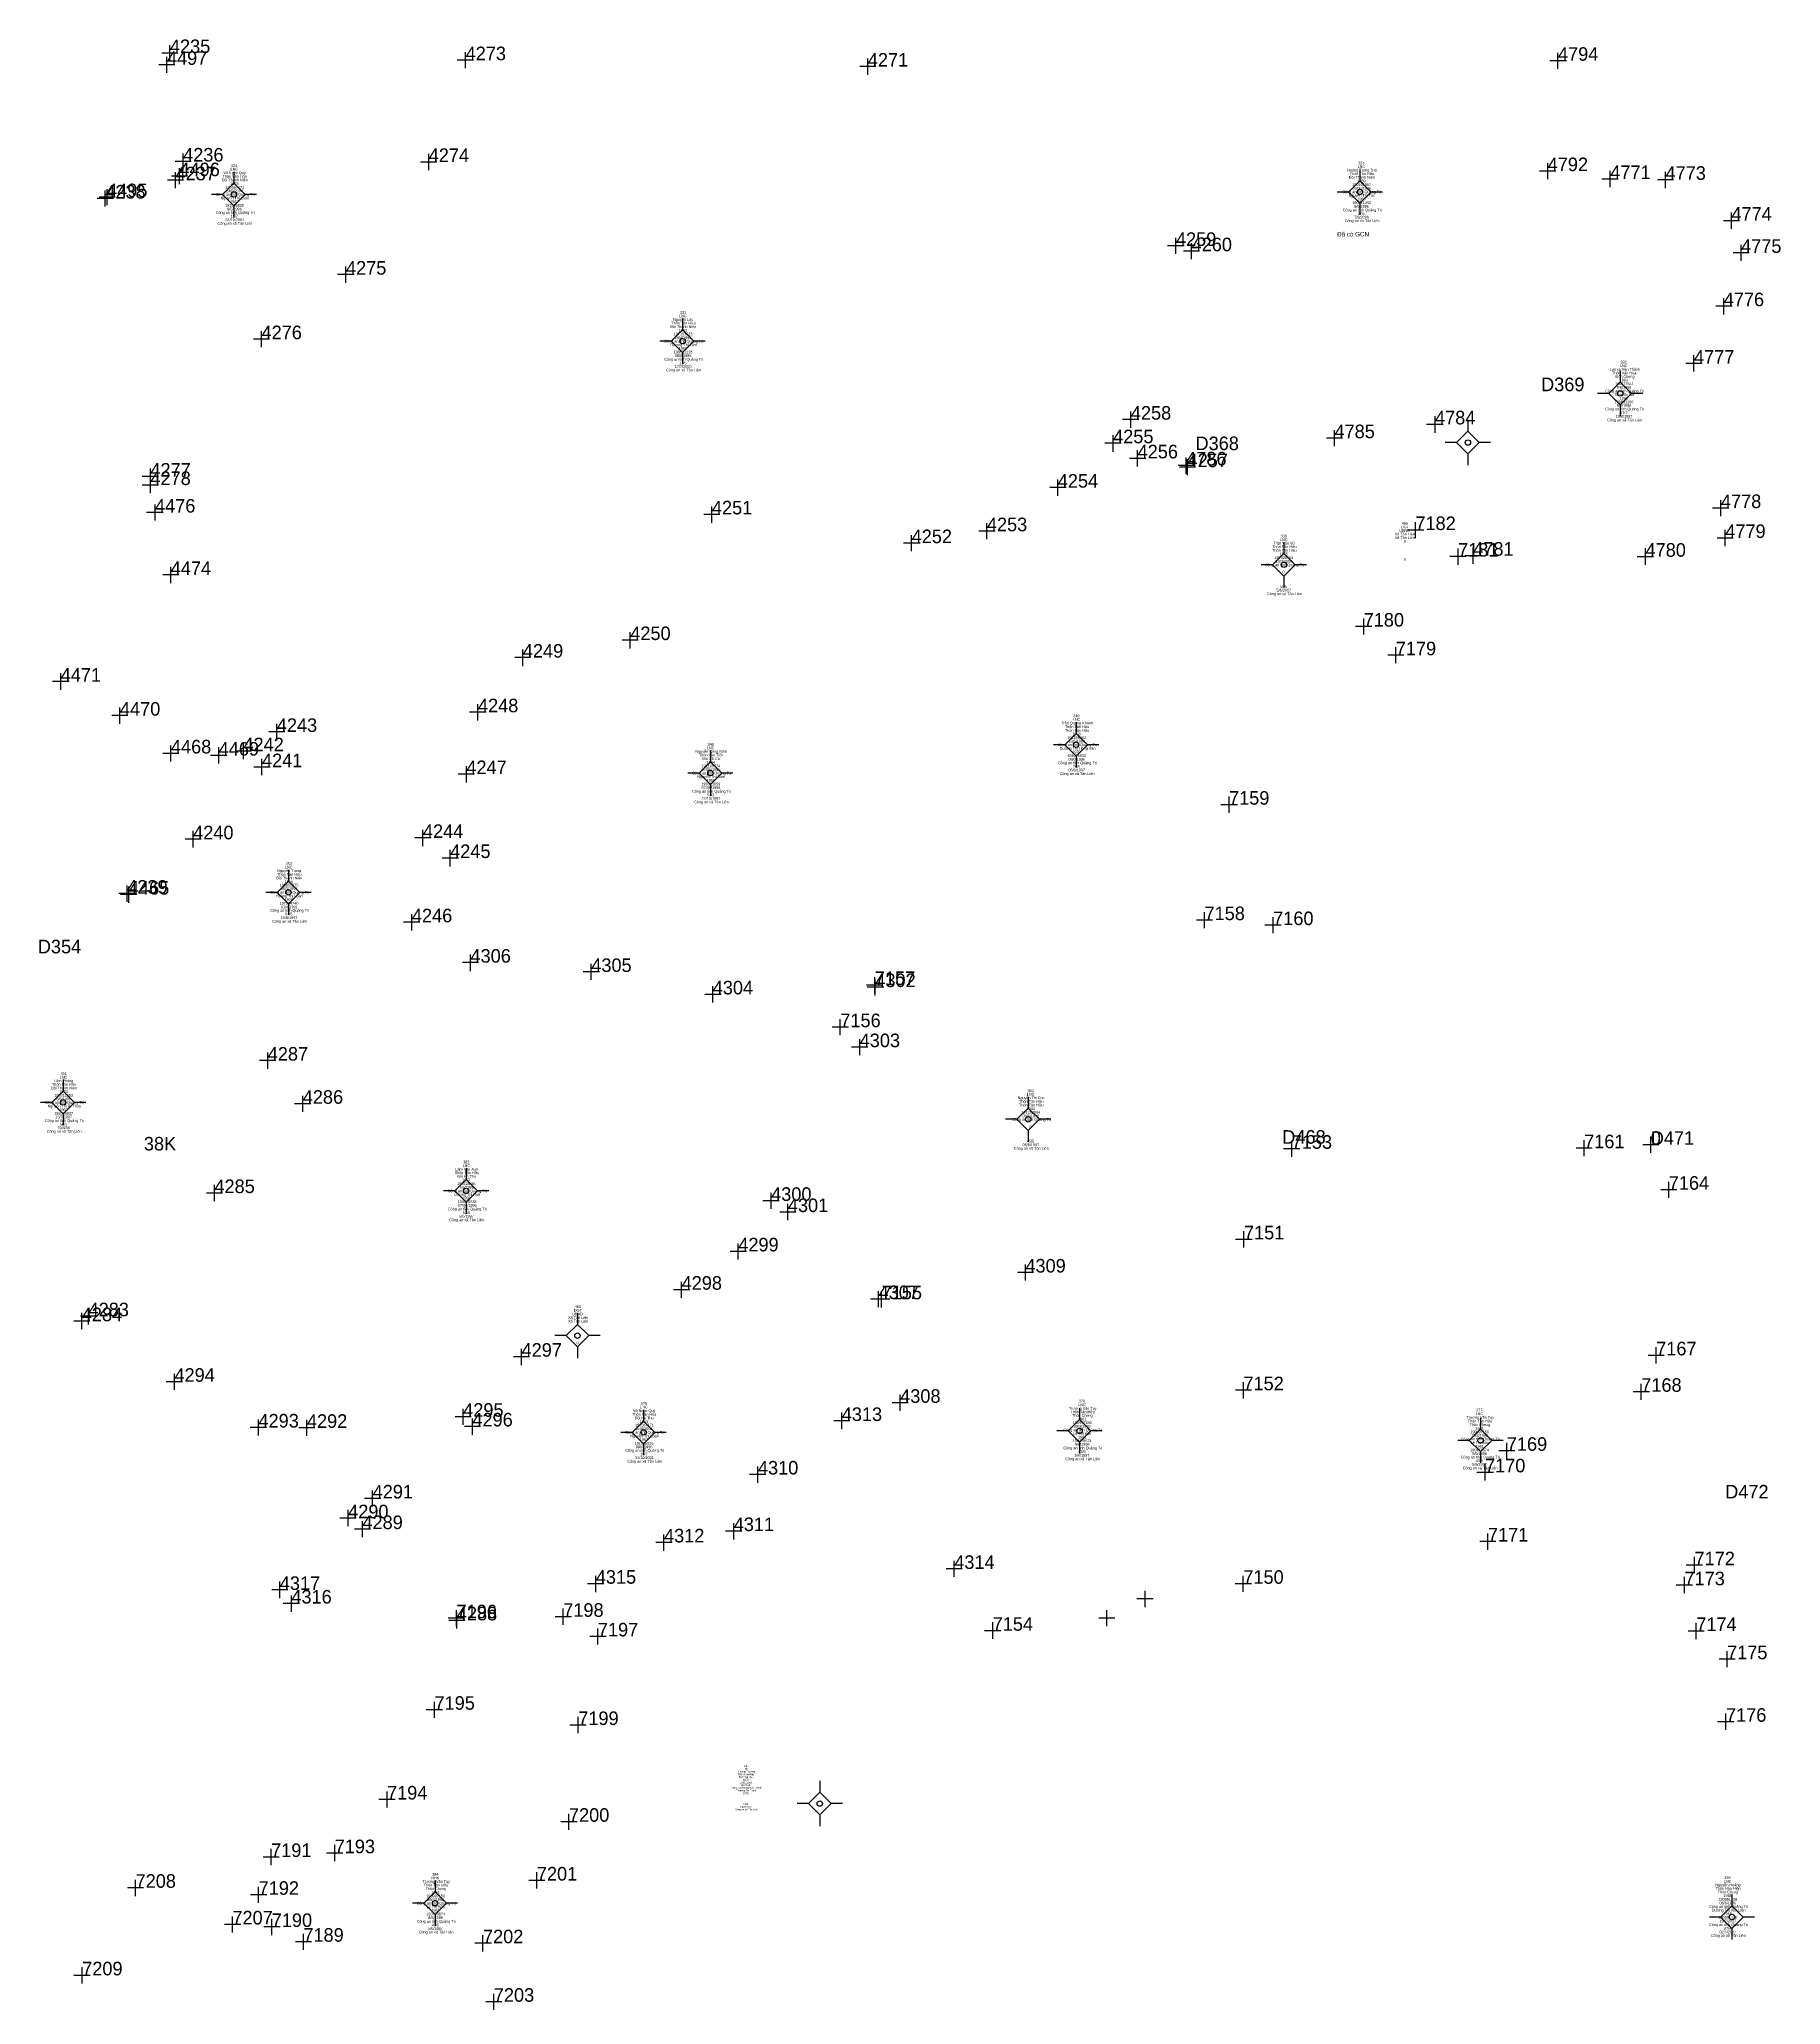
# Model space of a CAD drawing. Extents: x 548949 to 550223, y 1836732 to 1838051.
# Drawn here: x 549411.7 to 549604.3, y 1837176.1 to 1837393.5 of the extents above; entities that cross this region are included whole.
import ezdxf

# ---------------------------------------------------------------- set-up
doc = ezdxf.new("R2010")
doc.units = 0
for name, color, linetype in [('Level 11', 7, 'Continuous'), ('Level 15', 7, 'Continuous'), ('Level 16', 7, 'Continuous'), ('Level 4', 7, 'Continuous'), ('Level 5', 7, 'Continuous')]:
    doc.layers.add(name, color=color, linetype=linetype)

msp = doc.modelspace()

# ---------------------------------------------------------------- linework, layer by layer
at = {"layer": 'Level 11'}
for p, q in [((549433.22, 1837377.61), (549431.97, 1837376.36)), ((549433.22, 1837378.86), (549433.22, 1837377.61)), ((549434.47, 1837376.36), (549433.22, 1837377.61)), ((549557.74, 1837377.88), (549556.49, 1837376.63)), ((549557.74, 1837379.13), (549557.74, 1837377.88)), ((549558.99, 1837376.63), (549557.74, 1837377.88)), ((549431.97, 1837376.36), (549430.72, 1837376.36)), ((549431.97, 1837376.36), (549433.22, 1837375.11)), ((549433.22, 1837375.11), (549434.47, 1837376.36)), ((549433.22, 1837375.11), (549433.22, 1837373.86)), ((549435.72, 1837376.36), (549434.47, 1837376.36)), ((549556.49, 1837376.63), (549555.24, 1837376.63)), ((549556.49, 1837376.63), (549557.74, 1837375.38)), ((549557.74, 1837375.38), (549558.99, 1837376.63)), ((549557.74, 1837375.38), (549557.74, 1837374.13)), ((549560.24, 1837376.63), (549558.99, 1837376.63)), ((549482.83, 1837362.63), (549482.83, 1837361.38)), ((549481.58, 1837360.13), (549480.33, 1837360.13)), ((549482.83, 1837361.38), (549481.58, 1837360.13)), ((549481.58, 1837360.13), (549482.83, 1837358.88)), ((549484.08, 1837360.13), (549482.83, 1837361.38)), ((549482.83, 1837358.88), (549484.08, 1837360.13)), ((549485.33, 1837360.13), (549484.08, 1837360.13)), ((549482.83, 1837358.88), (549482.83, 1837357.63)), ((549586.53, 1837355.6), (549585.28, 1837354.35)), ((549586.53, 1837356.85), (549586.53, 1837355.6)), ((549587.78, 1837354.35), (549586.53, 1837355.6)), ((549585.28, 1837354.35), (549584.03, 1837354.35)), ((549585.28, 1837354.35), (549586.53, 1837353.1)), ((549586.53, 1837353.1), (549587.78, 1837354.35)), ((549589.03, 1837354.35), (549587.78, 1837354.35)), ((549569.69, 1837351.42), (549569.69, 1837350.17)), ((549586.53, 1837353.1), (549586.53, 1837351.85)), ((549569.69, 1837350.17), (549568.44, 1837348.92)), ((549570.94, 1837348.92), (549569.69, 1837350.17)), ((549568.44, 1837348.92), (549567.19, 1837348.92)), ((549568.44, 1837348.92), (549569.69, 1837347.67)), ((549569.69, 1837347.67), (549570.94, 1837348.92)), ((549569.69, 1837347.67), (549569.69, 1837346.42)), ((549572.19, 1837348.92), (549570.94, 1837348.92)), ((549549.33, 1837336.65), (549548.08, 1837335.4)), ((549549.33, 1837337.9), (549549.33, 1837336.65)), ((549550.58, 1837335.4), (549549.33, 1837336.65)), ((549548.08, 1837335.4), (549546.83, 1837335.4)), ((549548.08, 1837335.4), (549549.33, 1837334.15)), ((549549.33, 1837334.15), (549550.58, 1837335.4)), ((549549.33, 1837334.15), (549549.33, 1837332.9)), ((549551.83, 1837335.4), (549550.58, 1837335.4)), ((549526.36, 1837316.74), (549525.11, 1837315.49)), ((549526.36, 1837317.99), (549526.36, 1837316.74)), ((549527.61, 1837315.49), (549526.36, 1837316.74)), ((549485.91, 1837314.85), (549485.91, 1837313.6)), ((549525.11, 1837315.49), (549523.86, 1837315.49)), ((549525.11, 1837315.49), (549526.36, 1837314.24)), ((549526.36, 1837314.24), (549527.61, 1837315.49)), ((549526.36, 1837314.24), (549526.36, 1837312.99)), ((549528.86, 1837315.49), (549527.61, 1837315.49)), ((549484.66, 1837312.35), (549483.41, 1837312.35)), ((549485.91, 1837313.6), (549484.66, 1837312.35)), ((549484.66, 1837312.35), (549485.91, 1837311.1)), ((549487.16, 1837312.35), (549485.91, 1837313.6)), ((549485.91, 1837311.1), (549487.16, 1837312.35)), ((549488.41, 1837312.35), (549487.16, 1837312.35)), ((549485.91, 1837311.1), (549485.91, 1837309.85)), ((549439.25, 1837301.66), (549439.25, 1837300.41)), ((549438, 1837299.16), (549436.75, 1837299.16)), ((549439.25, 1837300.41), (549438, 1837299.16)), ((549438, 1837299.16), (549439.25, 1837297.91)), ((549440.5, 1837299.16), (549439.25, 1837300.41)), ((549439.25, 1837297.91), (549440.5, 1837299.16)), ((549441.75, 1837299.16), (549440.5, 1837299.16)), ((549439.25, 1837297.91), (549439.25, 1837296.66)), ((549414.33, 1837278.42), (549414.33, 1837277.17)), ((549413.08, 1837275.92), (549411.83, 1837275.92)), ((549414.33, 1837277.17), (549413.08, 1837275.92)), ((549413.08, 1837275.92), (549414.33, 1837274.67)), ((549415.58, 1837275.92), (549414.33, 1837277.17)), ((549414.33, 1837274.67), (549415.58, 1837275.92)), ((549416.83, 1837275.92), (549415.58, 1837275.92)), ((549521.06, 1837275.31), (549519.81, 1837274.06)), ((549521.06, 1837276.56), (549521.06, 1837275.31)), ((549522.31, 1837274.06), (549521.06, 1837275.31)), ((549414.33, 1837274.67), (549414.33, 1837273.42)), ((549519.81, 1837274.06), (549518.56, 1837274.06)), ((549519.81, 1837274.06), (549521.06, 1837272.81)), ((549521.06, 1837272.81), (549522.31, 1837274.06)), ((549523.56, 1837274.06), (549522.31, 1837274.06)), ((549521.06, 1837272.81), (549521.06, 1837271.56)), ((549458.89, 1837268.64), (549458.89, 1837267.39)), ((549458.89, 1837267.39), (549457.64, 1837266.14)), ((549460.14, 1837266.14), (549458.89, 1837267.39)), ((549457.64, 1837266.14), (549456.39, 1837266.14)), ((549457.64, 1837266.14), (549458.89, 1837264.89)), ((549458.89, 1837264.89), (549460.14, 1837266.14)), ((549458.89, 1837264.89), (549458.89, 1837263.64)), ((549461.39, 1837266.14), (549460.14, 1837266.14)), ((549471.21, 1837251.38), (549469.96, 1837250.13)), ((549471.21, 1837252.63), (549471.21, 1837251.38)), ((549472.46, 1837250.13), (549471.21, 1837251.38)), ((549469.96, 1837250.13), (549468.71, 1837250.13)), ((549469.96, 1837250.13), (549471.21, 1837248.88)), ((549471.21, 1837248.88), (549472.46, 1837250.13)), ((549473.71, 1837250.13), (549472.46, 1837250.13)), ((549471.21, 1837248.88), (549471.21, 1837247.63)), ((549478.52, 1837240.68), (549477.27, 1837239.43)), ((549478.52, 1837241.93), (549478.52, 1837240.68)), ((549479.77, 1837239.43), (549478.52, 1837240.68)), ((549526.74, 1837240.85), (549525.49, 1837239.6)), ((549526.74, 1837242.1), (549526.74, 1837240.85)), ((549527.99, 1837239.6), (549526.74, 1837240.85)), ((549571.08, 1837241.05), (549571.08, 1837239.8)), ((549477.27, 1837239.43), (549476.02, 1837239.43)), ((549477.27, 1837239.43), (549478.52, 1837238.18)), ((549478.52, 1837238.18), (549479.77, 1837239.43)), ((549478.52, 1837238.18), (549478.52, 1837236.93)), ((549481.02, 1837239.43), (549479.77, 1837239.43)), ((549525.49, 1837239.6), (549524.24, 1837239.6)), ((549525.49, 1837239.6), (549526.74, 1837238.35)), ((549526.74, 1837238.35), (549527.99, 1837239.6)), ((549526.74, 1837238.35), (549526.74, 1837237.1)), ((549529.24, 1837239.6), (549527.99, 1837239.6)), ((549569.83, 1837238.55), (549568.58, 1837238.55)), ((549571.08, 1837239.8), (549569.83, 1837238.55)), ((549569.83, 1837238.55), (549571.08, 1837237.3)), ((549572.33, 1837238.55), (549571.08, 1837239.8)), ((549571.08, 1837237.3), (549572.33, 1837238.55)), ((549573.58, 1837238.55), (549572.33, 1837238.55)), ((549571.08, 1837237.3), (549571.08, 1837236.05)), ((549498.01, 1837199.62), (549496.76, 1837198.37)), ((549498.01, 1837200.87), (549498.01, 1837199.62)), ((549499.26, 1837198.37), (549498.01, 1837199.62)), ((549496.76, 1837198.37), (549495.51, 1837198.37)), ((549496.76, 1837198.37), (549498.01, 1837197.12)), ((549498.01, 1837197.12), (549499.26, 1837198.37)), ((549498.01, 1837197.12), (549498.01, 1837195.87)), ((549500.51, 1837198.37), (549499.26, 1837198.37)), ((549455.46, 1837188.6), (549454.21, 1837187.35)), ((549455.46, 1837189.85), (549455.46, 1837188.6)), ((549456.71, 1837187.35), (549455.46, 1837188.6)), ((549598.89, 1837188.32), (549598.89, 1837187.07)), ((549454.21, 1837187.35), (549452.96, 1837187.35)), ((549454.21, 1837187.35), (549455.46, 1837186.1)), ((549455.46, 1837186.1), (549456.71, 1837187.35)), ((549455.46, 1837186.1), (549455.46, 1837184.85)), ((549457.96, 1837187.35), (549456.71, 1837187.35)), ((549598.89, 1837187.07), (549597.64, 1837185.82)), ((549600.14, 1837185.82), (549598.89, 1837187.07)), ((549597.64, 1837185.82), (549596.39, 1837185.82)), ((549597.64, 1837185.82), (549598.89, 1837184.57)), ((549598.89, 1837184.57), (549600.14, 1837185.82)), ((549598.89, 1837184.57), (549598.89, 1837183.32)), ((549601.39, 1837185.82), (549600.14, 1837185.82))]:
    msp.add_line(p, q, dxfattribs=at)
for centre in [(549433.22, 1837376.36), (549557.74, 1837376.63), (549482.83, 1837360.13), (549586.53, 1837354.35), (549569.69, 1837348.92), (549549.33, 1837335.4), (549526.36, 1837315.49), (549485.91, 1837312.35), (549439.25, 1837299.16), (549414.33, 1837275.92), (549521.06, 1837274.06), (549458.89, 1837266.14), (549471.21, 1837250.13), (549478.52, 1837239.43), (549526.74, 1837239.6), (549571.08, 1837238.55), (549498.01, 1837198.37), (549455.46, 1837187.35), (549598.89, 1837185.82)]:
    msp.add_circle(centre, 0.3, dxfattribs=at)
at = {"layer": 'Level 4'}
for p, q in [((549426.14, 1837391.08), (549426.14, 1837392.89)), ((549426.7, 1837390.7), (549424.92, 1837390.7)), ((549427.03, 1837392), (549425.25, 1837392)), ((549425.81, 1837389.81), (549425.81, 1837391.59)), ((549459.73, 1837391.21), (549457.92, 1837391.21)), ((549458.84, 1837390.32), (549458.84, 1837392.1)), ((549504.21, 1837390.5), (549502.43, 1837390.5)), ((549503.32, 1837389.61), (549503.32, 1837391.39)), ((549580.58, 1837391.15), (549578.76, 1837391.15)), ((549579.65, 1837390.26), (549579.65, 1837392.04)), ((549428.49, 1837380), (549426.71, 1837380)), ((549427.6, 1837379.08), (549427.6, 1837380.89)), ((549455.65, 1837379.95), (549453.86, 1837379.95)), ((549454.76, 1837379.06), (549454.76, 1837380.84)), ((549578.51, 1837378.05), (549578.51, 1837379.83)), ((549427.65, 1837377.93), (549425.87, 1837377.93)), ((549428.08, 1837378.38), (549426.3, 1837378.38)), ((549426.76, 1837377.04), (549426.76, 1837378.82)), ((549427.19, 1837377.49), (549427.19, 1837379.27)), ((549579.4, 1837378.94), (549577.61, 1837378.94)), ((549586.32, 1837378.07), (549584.5, 1837378.07)), ((549585.43, 1837377.18), (549585.43, 1837378.96)), ((549592.43, 1837377.98), (549590.65, 1837377.98)), ((549591.54, 1837377.06), (549591.54, 1837378.87)), ((549419.89, 1837375.91), (549418.1, 1837375.91)), ((549420.08, 1837376.06), (549418.3, 1837376.06)), ((549418.99, 1837375.02), (549418.99, 1837376.8)), ((549419.19, 1837375.17), (549419.19, 1837376.95)), ((549599.72, 1837373.46), (549597.94, 1837373.46)), ((549598.83, 1837372.57), (549598.83, 1837374.36)), ((549537.4, 1837369.78), (549537.4, 1837371.56)), ((549539.13, 1837369.19), (549539.13, 1837370.97)), ((549599.9, 1837369.01), (549599.9, 1837370.79)), ((549538.29, 1837370.67), (549536.48, 1837370.67)), ((549540.02, 1837370.08), (549538.24, 1837370.08)), ((549600.79, 1837369.9), (549599.01, 1837369.9)), ((549446.5, 1837367.49), (549444.68, 1837367.49)), ((549445.61, 1837366.6), (549445.61, 1837368.38)), ((549597.98, 1837363.08), (549597.98, 1837364.89)), ((549598.9, 1837364), (549597.09, 1837364)), ((549437.16, 1837360.35), (549435.38, 1837360.35)), ((549436.27, 1837359.46), (549436.27, 1837361.24)), ((549594.69, 1837356.76), (549594.69, 1837358.58)), ((549595.58, 1837357.65), (549593.8, 1837357.65)), ((549533.3, 1837351.45), (549531.48, 1837351.45)), ((549532.41, 1837350.56), (549532.41, 1837352.34)), ((549566.05, 1837350), (549566.05, 1837351.82)), ((549530.45, 1837347.91), (549530.45, 1837349.73)), ((549555.82, 1837349.4), (549554.04, 1837349.4)), ((549554.93, 1837348.51), (549554.93, 1837350.29)), ((549566.94, 1837350.93), (549565.12, 1837350.93)), ((549531.34, 1837348.84), (549529.52, 1837348.84)), ((549534.05, 1837347.17), (549532.27, 1837347.17)), ((549533.16, 1837346.28), (549533.16, 1837348.06)), ((549538.53, 1837345.46), (549538.53, 1837347.28)), ((549538.68, 1837345.31), (549538.68, 1837347.09)), ((549424.87, 1837345.15), (549423.06, 1837345.15)), ((549423.98, 1837344.22), (549423.98, 1837346.04)), ((549423.98, 1837343.33), (549423.98, 1837345.14)), ((549524.33, 1837343.04), (549524.33, 1837344.82)), ((549539.42, 1837346.39), (549537.64, 1837346.39)), ((549539.57, 1837346.2), (549537.79, 1837346.2)), ((549424.87, 1837344.22), (549423.06, 1837344.22)), ((549525.26, 1837343.93), (549523.44, 1837343.93)), ((549597.67, 1837340.78), (549597.67, 1837342.56)), ((549425.38, 1837341.17), (549423.56, 1837341.17)), ((549424.49, 1837340.28), (549424.49, 1837342.06)), ((549486.97, 1837340.97), (549485.19, 1837340.97)), ((549486.08, 1837340.04), (549486.08, 1837341.86)), ((549598.56, 1837341.67), (549596.74, 1837341.67)), ((549508.17, 1837336.9), (549508.17, 1837338.68)), ((549517.39, 1837339.11), (549515.6, 1837339.11)), ((549516.49, 1837338.22), (549516.49, 1837340)), ((549564.8, 1837339.24), (549562.99, 1837339.24)), ((549563.88, 1837338.35), (549563.88, 1837340.13)), ((549599.04, 1837338.36), (549597.26, 1837338.36)), ((549598.15, 1837337.47), (549598.15, 1837339.25)), ((549509.1, 1837337.79), (549507.28, 1837337.79)), ((549569.49, 1837336.3), (549567.68, 1837336.3)), ((549568.6, 1837335.41), (549568.6, 1837337.19)), ((549571.16, 1837336.4), (549569.38, 1837336.4)), ((549570.27, 1837335.51), (549570.27, 1837337.29)), ((549590.22, 1837336.29), (549588.4, 1837336.29)), ((549589.33, 1837335.4), (549589.33, 1837337.22)), ((549427.12, 1837334.27), (549425.34, 1837334.27)), ((549426.23, 1837333.38), (549426.23, 1837335.16)), ((549558.16, 1837327.67), (549558.16, 1837329.45)), ((549477.05, 1837326.14), (549477.05, 1837327.96)), ((549559.05, 1837328.56), (549557.27, 1837328.56)), ((549466.06, 1837325.13), (549464.28, 1837325.13)), ((549465.17, 1837324.2), (549465.17, 1837326.02)), ((549477.94, 1837327.07), (549476.16, 1837327.07)), ((549562.6, 1837325.39), (549560.82, 1837325.39)), ((549561.71, 1837324.5), (549561.71, 1837326.28)), ((549414.06, 1837321.58), (549414.06, 1837323.4)), ((549414.98, 1837322.47), (549413.17, 1837322.47)), ((549421.5, 1837318.71), (549419.72, 1837318.71)), ((549420.61, 1837317.82), (549420.61, 1837319.61)), ((549461.1, 1837319.08), (549459.28, 1837319.08)), ((549460.21, 1837318.19), (549460.21, 1837319.97)), ((549438.85, 1837316.91), (549437.07, 1837316.91)), ((549437.96, 1837315.98), (549437.96, 1837317.8)), ((549427.14, 1837314.53), (549425.36, 1837314.53)), ((549426.25, 1837313.64), (549426.25, 1837315.42)), ((549432.43, 1837314.29), (549430.64, 1837314.29)), ((549431.53, 1837313.4), (549431.53, 1837315.22)), ((549435.16, 1837314.77), (549433.38, 1837314.77)), ((549434.27, 1837313.88), (549434.27, 1837315.66)), ((549437.21, 1837313.01), (549435.43, 1837313.01)), ((549436.32, 1837312.12), (549436.32, 1837313.94)), ((549459.81, 1837312.24), (549458.03, 1837312.24)), ((549458.92, 1837311.32), (549458.92, 1837313.13)), ((549544.2, 1837308.86), (549542.38, 1837308.86)), ((549543.27, 1837307.97), (549543.27, 1837309.75)), ((549428.71, 1837304.14), (549428.71, 1837305.96)), ((549454.12, 1837304.29), (549454.12, 1837306.07)), ((549429.6, 1837305.03), (549427.82, 1837305.03)), ((549455.04, 1837305.18), (549453.23, 1837305.18)), ((549457.13, 1837302.03), (549457.13, 1837303.85)), ((549458.06, 1837302.96), (549456.24, 1837302.96)), ((549422.31, 1837299.02), (549420.5, 1837299.02)), ((549421.42, 1837298.13), (549421.42, 1837299.91)), ((549421.6, 1837298.02), (549421.6, 1837299.8)), ((549422.49, 1837298.91), (549420.68, 1837298.91)), ((549540.56, 1837295.2), (549540.56, 1837296.98)), ((549453.79, 1837295.85), (549451.98, 1837295.85)), ((549452.9, 1837294.96), (549452.9, 1837296.74)), ((549541.45, 1837296.09), (549539.67, 1837296.09)), ((549549.04, 1837295.54), (549547.22, 1837295.54)), ((549548.15, 1837294.65), (549548.15, 1837296.43)), ((549460.27, 1837291.39), (549458.49, 1837291.39)), ((549459.38, 1837290.46), (549459.38, 1837292.28)), ((549473.63, 1837290.36), (549471.85, 1837290.36)), ((549472.74, 1837289.47), (549472.74, 1837291.25)), ((549486.17, 1837286.99), (549486.17, 1837288.77)), ((549504.98, 1837288.91), (549503.16, 1837288.91)), ((549505.08, 1837288.69), (549503.26, 1837288.69)), ((549504.09, 1837288.02), (549504.09, 1837289.8)), ((549504.15, 1837287.76), (549504.15, 1837289.58)), ((549487.1, 1837287.88), (549485.28, 1837287.88)), ((549501.17, 1837284.25), (549499.39, 1837284.25)), ((549500.28, 1837283.36), (549500.28, 1837285.14)), ((549503.34, 1837282.04), (549501.53, 1837282.04)), ((549502.42, 1837281.15), (549502.42, 1837282.93)), ((549437.85, 1837280.55), (549436.04, 1837280.55)), ((549436.96, 1837279.66), (549436.96, 1837281.44)), ((549441.72, 1837275.78), (549439.9, 1837275.78)), ((549440.83, 1837274.89), (549440.83, 1837276.67)), ((549551.09, 1837270.8), (549549.31, 1837270.8)), ((549550.2, 1837269.91), (549550.2, 1837271.69)), ((549583.43, 1837270.86), (549581.65, 1837270.86)), ((549582.54, 1837269.97), (549582.54, 1837271.75)), ((549590.8, 1837271.24), (549589.02, 1837271.24)), ((549589.91, 1837270.35), (549589.91, 1837272.16)), ((549431.06, 1837265.01), (549431.06, 1837266.82)), ((549591.9, 1837265.38), (549591.9, 1837267.16)), ((549431.95, 1837265.9), (549430.17, 1837265.9)), ((549493.52, 1837265.04), (549491.7, 1837265.04)), ((549492.63, 1837264.15), (549492.63, 1837265.93)), ((549494.48, 1837262.91), (549494.48, 1837264.72)), ((549592.79, 1837266.27), (549591.01, 1837266.27)), ((549495.37, 1837263.8), (549493.59, 1837263.8)), ((549489, 1837258.56), (549489, 1837260.34)), ((549545.81, 1837260.78), (549544, 1837260.78)), ((549544.92, 1837259.89), (549544.92, 1837261.67)), ((549489.89, 1837259.45), (549488.11, 1837259.45)), ((549520.75, 1837256.22), (549520.75, 1837258)), ((549482.73, 1837254.32), (549482.73, 1837256.1)), ((549521.64, 1837257.11), (549519.86, 1837257.11)), ((549483.62, 1837255.21), (549481.84, 1837255.21)), ((549505.4, 1837254.17), (549503.62, 1837254.17)), ((549505.74, 1837254.15), (549503.96, 1837254.15)), ((549504.51, 1837253.28), (549504.51, 1837255.06)), ((549504.85, 1837253.26), (549504.85, 1837255.04)), ((549417.28, 1837251.73), (549415.5, 1837251.73)), ((549418.03, 1837252.27), (549416.25, 1837252.27)), ((549416.39, 1837250.84), (549416.39, 1837252.66)), ((549417.14, 1837251.38), (549417.14, 1837253.16)), ((549465.92, 1837247.8), (549464.14, 1837247.8)), ((549465.03, 1837246.88), (549465.03, 1837248.69)), ((549591.4, 1837247.95), (549589.62, 1837247.95)), ((549590.51, 1837247.06), (549590.51, 1837248.84)), ((549427.53, 1837245.03), (549425.72, 1837245.03)), ((549426.64, 1837244.14), (549426.64, 1837245.92)), ((549544.86, 1837243.16), (549544.86, 1837244.98)), ((549588.86, 1837243.03), (549588.86, 1837244.81)), ((549507.79, 1837242.7), (549506.01, 1837242.7)), ((549506.9, 1837241.81), (549506.9, 1837243.59)), ((549545.75, 1837244.09), (549543.97, 1837244.09)), ((549589.78, 1837243.92), (549587.97, 1837243.92)), ((549435.93, 1837239.08), (549435.93, 1837240.86)), ((549441.29, 1837239.04), (549441.29, 1837240.82)), ((549459.46, 1837241.16), (549457.68, 1837241.16)), ((549458.57, 1837240.27), (549458.57, 1837242.05)), ((549459.59, 1837239.16), (549459.59, 1837240.98)), ((549501.33, 1837240.69), (549499.55, 1837240.69)), ((549500.44, 1837239.8), (549500.44, 1837241.62)), ((549436.82, 1837239.97), (549435, 1837239.97)), ((549442.18, 1837239.93), (549440.4, 1837239.93)), ((549460.48, 1837240.09), (549458.7, 1837240.09)), ((549573.99, 1837236.5), (549573.99, 1837238.28)), ((549571.58, 1837234.12), (549571.58, 1837235.94)), ((549574.88, 1837237.39), (549573.1, 1837237.39)), ((549492.06, 1837234.77), (549490.24, 1837234.77)), ((549491.17, 1837233.84), (549491.17, 1837235.66)), ((549572.5, 1837235.01), (549570.69, 1837235.01)), ((549449.45, 1837232.12), (549447.67, 1837232.12)), ((549448.56, 1837231.23), (549448.56, 1837233.01)), ((549446.74, 1837229.93), (549444.92, 1837229.93)), ((549445.85, 1837229.04), (549445.85, 1837230.86)), ((549447.43, 1837227.84), (549447.43, 1837229.62)), ((549448.32, 1837228.73), (549446.54, 1837228.73)), ((549481.68, 1837227.26), (549479.89, 1837227.26)), ((549480.78, 1837226.34), (549480.78, 1837228.15)), ((549489.39, 1837228.51), (549487.6, 1837228.51)), ((549488.49, 1837227.58), (549488.49, 1837229.4)), ((549572.79, 1837227.36), (549571.01, 1837227.36)), ((549571.9, 1837226.44), (549571.9, 1837228.25)), ((549512.88, 1837223.44), (549512.88, 1837225.22)), ((549594.75, 1837223.84), (549594.75, 1837225.66)), ((549438.29, 1837221.11), (549438.29, 1837222.92)), ((549473.24, 1837221.76), (549473.24, 1837223.58)), ((549513.77, 1837224.33), (549511.99, 1837224.33)), ((549544.85, 1837221.79), (549544.85, 1837223.57)), ((549593.64, 1837221.63), (549593.64, 1837223.44)), ((549595.64, 1837224.73), (549593.82, 1837224.73)), ((549439.18, 1837222), (549437.4, 1837222)), ((549439.57, 1837219.58), (549439.57, 1837221.39)), ((549474.13, 1837222.69), (549472.31, 1837222.69)), ((549534.87, 1837221), (549533.09, 1837221)), ((549533.98, 1837220.11), (549533.98, 1837221.89)), ((549545.74, 1837222.68), (549543.96, 1837222.68)), ((549594.53, 1837222.52), (549592.72, 1837222.52)), ((549440.46, 1837220.5), (549438.68, 1837220.5)), ((549458.73, 1837218.87), (549456.92, 1837218.87)), ((549458.76, 1837218.64), (549456.98, 1837218.64)), ((549457.84, 1837217.98), (549457.84, 1837219.77)), ((549457.87, 1837217.75), (549457.87, 1837219.53)), ((549470.56, 1837219.03), (549468.75, 1837219.03)), ((549469.64, 1837218.14), (549469.64, 1837219.96)), ((549530.64, 1837218.89), (549528.86, 1837218.89)), ((549529.75, 1837218), (549529.75, 1837219.78)), ((549474.4, 1837216.86), (549472.58, 1837216.86)), ((549473.47, 1837215.97), (549473.47, 1837217.75)), ((549518.02, 1837217.49), (549516.24, 1837217.49)), ((549517.13, 1837216.6), (549517.13, 1837218.42)), ((549595.83, 1837217.46), (549594.05, 1837217.46)), ((549594.94, 1837216.57), (549594.94, 1837218.35)), ((549599.24, 1837214.34), (549597.46, 1837214.34)), ((549598.35, 1837213.45), (549598.35, 1837215.23)), ((549456.29, 1837208.75), (549454.48, 1837208.75)), ((549455.4, 1837207.86), (549455.4, 1837209.64)), ((549471.3, 1837206.17), (549471.3, 1837207.95)), ((549598.23, 1837206.53), (549598.23, 1837208.34)), ((549472.19, 1837207.06), (549470.38, 1837207.06)), ((549599.12, 1837207.42), (549597.3, 1837207.42)), ((549450.15, 1837197.93), (549450.15, 1837199.71)), ((549451.04, 1837198.82), (549449.26, 1837198.82)), ((549470.27, 1837195.47), (549470.27, 1837197.25)), ((549471.16, 1837196.36), (549469.38, 1837196.36)), ((549438.22, 1837192.46), (549436.44, 1837192.46)), ((549437.33, 1837191.57), (549437.33, 1837193.36)), ((549445.25, 1837192.88), (549443.47, 1837192.88)), ((549444.36, 1837191.99), (549444.36, 1837193.8)), ((549466.72, 1837188.97), (549466.72, 1837190.78)), ((549423.23, 1837189.06), (549421.45, 1837189.06)), ((549422.34, 1837188.14), (549422.34, 1837189.95)), ((549436.84, 1837188.28), (549435.06, 1837188.28)), ((549435.95, 1837187.39), (549435.95, 1837189.17)), ((549467.61, 1837189.86), (549465.82, 1837189.86)), ((549433.98, 1837185), (549432.16, 1837185)), ((549433.05, 1837184.11), (549433.05, 1837185.89)), ((549438.32, 1837184.72), (549436.51, 1837184.72)), ((549437.4, 1837183.8), (549437.4, 1837185.61)), ((549440.9, 1837182.2), (549440.9, 1837183.98)), ((549460.76, 1837182), (549460.76, 1837183.81)), ((549441.79, 1837183.09), (549440.01, 1837183.09)), ((549461.69, 1837182.92), (549459.87, 1837182.92)), ((549416.44, 1837178.48), (549416.44, 1837180.26)), ((549417.33, 1837179.37), (549415.52, 1837179.37)), ((549461.96, 1837175.56), (549461.96, 1837177.34)), ((549462.85, 1837176.45), (549461.07, 1837176.45))]:
    msp.add_line(p, q, dxfattribs=at)

# ---------------------------------------------------------------- texts
at = {"layer": 'Level 15'}
for s, height, p in [('324', 0.3, (549432.9, 1837379.41)), ('LNC', 0.3, (549557.49, 1837379.3)), ('323', 0.3, (549557.55, 1837379.7)), ('Đồi Thanh Niên', 0.3, (549431.87, 1837377.81)), ('Thôn Vân Hòa', 0.3, (549431.96, 1837378.21)), ('Võ Ngọc Quý', 0.3, (549432.06, 1837378.61)), ('190567171', 0.3, (549432.28, 1837377.01)), ('1963', 0.3, (549432.8, 1837377.41)), ('LNC', 0.3, (549432.84, 1837379.01)), ('Hoàng Trọng Trai', 0.3, (549556.35, 1837378.9)), ('Đồi Thanh Niên', 0.3, (549556.52, 1837378.1)), ('Thôn Tân Hữu', 0.3, (549556.63, 1837378.5)), ('190161867', 0.3, (549556.89, 1837377.3)), ('1959', 0.3, (549557.45, 1837377.7)), ('Công an tỉnh Quảng Trị', 0.3, (549431.2, 1837376.21)), ('Nguyễn Thị Loan', 0.3, (549431.74, 1837375.81)), ('191016835', 0.3, (549432.24, 1837375.01)), ('24/6/2004', 0.3, (549432.36, 1837376.61)), ('1967', 0.3, (549432.8, 1837375.41)), ('Công an tỉnh Quảng Trị ', 0.3, (549555.79, 1837376.5)), ('Nguyễn Thị Túc', 0.3, (549556.49, 1837376.1)), ('02/06/1996', 0.3, (549556.9, 1837376.9)), ('190311492', 0.3, (549556.9, 1837375.3)), ('8/6/1996', 0.3, (549557.12, 1837374.9)), ('1960', 0.3, (549557.45, 1837375.7)), ('Công an tỉnh Quảng Trị', 0.3, (549431.2, 1837374.21)), ('Công an xã Tân Liên', 0.3, (549431.41, 1837373.01)), ('31/10/2001', 0.3, (549432.28, 1837373.41)), ('9/6/1996', 0.3, (549432.47, 1837374.61)), ('15/7', 0.3, (549432.85, 1837373.81)), ('Công an tỉnh Quảng Trị', 0.3, (549555.85, 1837374.5)), ('Công an xã Tân Liên', 0.3, (549556.06, 1837373.3)), ('7/8/2006', 0.3, (549557.12, 1837373.7)), ('27/5', 0.3, (549557.5, 1837374.1)), ('Thôn Tân Hữu', 0.3, (549481.59, 1837361.98)), ('Nguyễn Lộc', 0.3, (549481.79, 1837362.38)), ('LNC', 0.3, (549482.45, 1837362.78)), ('331', 0.3, (549482.54, 1837363.18)), ('Công an tỉnh Quảng Trị', 0.3, (549480.81, 1837359.98)), ('Đồi Thanh Niên', 0.3, (549481.48, 1837361.58)), ('Dương Thị Tâm', 0.3, (549481.49, 1837359.58)), ('197103633', 0.3, (549481.85, 1837360.78)), ('29/4/1998', 0.3, (549481.97, 1837360.38)), ('1963', 0.3, (549482.41, 1837361.18)), ('Công an tỉnh Quảng Trị', 0.3, (549480.81, 1837357.98)), ('198531118', 0.3, (549481.85, 1837358.78)), ('08/6/1996', 0.3, (549481.97, 1837358.38)), ('1965', 0.3, (549482.41, 1837359.18)), ('11/5', 0.3, (549482.46, 1837357.58)), ('332', 0.3, (549586.57, 1837357.67)), ('Công an xã Tân Liên', 0.3, (549481.02, 1837356.78)), ('17/7/2000', 0.3, (549481.97, 1837357.18)), ('Lương Văn Thành', 0.3, (549585.35, 1837356.87)), ('Thôn Vân Hòa', 0.3, (549585.63, 1837356.47)), ('Thôn Cheng', 0.3, (549585.83, 1837356.07)), ('190311541', 0.3, (549585.95, 1837355.27)), ('1963', 0.3, (549586.47, 1837355.67)), ('LNC', 0.3, (549586.51, 1837357.27)), ('Công an tỉnh Quảng Trị', 0.3, (549584.87, 1837354.47)), ('Trần Thị Nỡ', 0.3, (549585.86, 1837354.07)), ('190891100', 0.3, (549585.91, 1837353.27)), ('8/6/1996', 0.3, (549586.14, 1837354.87)), ('1965', 0.3, (549586.47, 1837353.67)), ('Công an tỉnh Quảng Trị', 0.3, (549584.87, 1837352.47)), ('Công an xã Tân Liên', 0.3, (549585.08, 1837351.27)), ('10/8/1997', 0.3, (549586.03, 1837351.67)), ('9/6/1996', 0.3, (549586.14, 1837352.87)), ('17/7', 0.3, (549586.52, 1837352.07)), ('LNC', 0.3, (549548.9, 1837338.04)), ('338', 0.3, (549548.96, 1837338.44)), ('Xã Tân Liên ', 0.3, (549561.59, 1837338.64)), ('Xã Tân Liên ', 0.3, (549561.59, 1837338.24)), ('UBND ', 0.3, (549562.1, 1837339.04)), ('DGT', 0.3, (549562.29, 1837339.44)), ('465', 0.3, (549562.37, 1837339.84)), ('0', 0.3, (549562.59, 1837337.84)), ('Thôn Tân Hữu', 0.3, (549548.04, 1837337.24)), ('Thôn Tân Hữu', 0.3, (549548.04, 1837336.84)), ('Trần Văn Vũ', 0.3, (549548.2, 1837337.64)), ('197025164', 0.3, (549548.3, 1837336.04)), ('23/3/2006', 0.3, (549548.42, 1837335.64)), ('1975', 0.3, (549548.86, 1837336.44)), ('0', 0.3, (549562.59, 1837335.84)), ('Công an tỉnh Quảng Trị', 0.3, (549547.26, 1837335.24)), ('0', 0.3, (549549.18, 1837334.44)), ('Công an xã Tân Liên', 0.3, (549547.47, 1837332.04)), ('5/6/2007', 0.3, (549548.52, 1837332.44)), ('55/5', 0.3, (549548.91, 1837332.84)), ('349', 0.3, (549526.04, 1837318.54)), ('Trần Quang Khánh', 0.3, (549524.7, 1837317.74)), ('Thôn Tân Hữu', 0.3, (549525.12, 1837317.34)), ('Thôn Tân Hữu', 0.3, (549525.12, 1837316.94)), ('191208862', 0.3, (549525.39, 1837316.14)), ('1968', 0.3, (549525.94, 1837316.54)), ('LNC', 0.3, (549525.98, 1837318.14)), ('Nguyễn Công Năm', 0.3, (549484.25, 1837314.6)), ('Thôn Tân Tiến', 0.3, (549484.65, 1837314.2)), ('LNC', 0.3, (549485.53, 1837315)), ('348', 0.3, (549485.59, 1837315.4)), ('Công an tỉnh Quảng Trị', 0.3, (549524.34, 1837315.34)), ('Dương Thị Hồng Vân', 0.3, (549524.54, 1837314.94)), ('191016833', 0.3, (549525.38, 1837314.14)), ('13/5/1993', 0.3, (549525.5, 1837315.74)), ('1970', 0.3, (549525.94, 1837314.54)), ('Công an tỉnh Quảng Trị', 0.3, (549483.89, 1837312.2)), ('Nguyễn Thị Sâm', 0.3, (549484.46, 1837311.8)), ('191165774', 0.3, (549484.93, 1837313)), ('07/06/1996', 0.3, (549484.94, 1837312.6)), ('Đồi Cỏ Cú', 0.3, (549485.03, 1837313.8)), ('1934', 0.3, (549485.49, 1837313.4)), ('Công an tỉnh Quảng Trị', 0.3, (549524.34, 1837313.34)), ('Công an xã Tân Liên', 0.3, (549524.55, 1837312.14)), ('08/6/1996', 0.3, (549525.5, 1837313.74)), ('05/6/1997', 0.3, (549525.5, 1837312.54)), ('26/5', 0.3, (549525.99, 1837312.94)), ('Công an tỉnh Quảng Trị', 0.3, (549483.89, 1837310.2)), ('190311659', 0.3, (549484.93, 1837311)), ('07/06/1996', 0.3, (549484.94, 1837310.6)), ('1950', 0.3, (549485.49, 1837311.4)), ('54/3', 0.3, (549485.54, 1837309.8)), ('Công an xã Tân Liên', 0.3, (549484.1, 1837309)), ('22/10/1997', 0.3, (549484.93, 1837309.4)), ('Thôn Tân Hữu', 0.3, (549438.01, 1837301.01)), ('Nguyễn Trọng', 0.3, (549438.02, 1837301.41)), ('LNC', 0.3, (549438.87, 1837301.81)), ('353', 0.3, (549438.93, 1837302.21)), ('Công an tỉnh Quảng Trị', 0.3, (549437.23, 1837299.01)), ('Đồi Thanh Niên', 0.3, (549437.9, 1837300.61)), ('190950275', 0.3, (549438.27, 1837299.81)), ('05/3/1992', 0.3, (549438.39, 1837299.41)), ('1966', 0.3, (549438.83, 1837300.21)), ('Công an tỉnh Quảng Trị', 0.3, (549437.23, 1837297.01)), ('Hoàng Thị Loan', 0.3, (549437.87, 1837298.61)), ('197004740', 0.3, (549438.27, 1837297.81)), ('01/4/1991', 0.3, (549438.41, 1837297.41)), ('1975', 0.3, (549438.83, 1837298.21)), ('04/5', 0.3, (549438.88, 1837296.61)), ('Công an xã Tân Liên', 0.3, (549437.44, 1837295.81)), ('10/8/1997', 0.3, (549438.39, 1837296.21)), ('Đồi Thanh Niên', 0.3, (549412.98, 1837277.37)), ('Thôn Tân Hữu', 0.3, (549413.09, 1837277.77)), ('Lâm Phùng', 0.3, (549413.34, 1837278.17)), ('1963', 0.3, (549413.91, 1837276.97)), ('LNC', 0.3, (549413.95, 1837278.57)), ('361', 0.3, (549414.04, 1837278.97)), ('363', 0.3, (549520.97, 1837277.09)), ('Công an tỉnh Quảng Trị', 0.3, (549412.31, 1837275.77)), ('Nguyễn Thị Aí Thảo', 0.3, (549412.61, 1837275.37)), ('190311553', 0.3, (549413.35, 1837276.57)), ('8/6/1996', 0.3, (549413.58, 1837276.17)), ('1967', 0.3, (549413.91, 1837274.97)), ('Nguyễn Thị Cúc', 0.3, (549519.89, 1837276.29)), ('Thôn Tân Hữu', 0.3, (549520.05, 1837275.89)), ('Thôn Tân Hữu', 0.3, (549520.05, 1837275.49)), ('1944', 0.3, (549520.87, 1837275.09)), ('LNC', 0.3, (549520.91, 1837276.69)), ('Công an tỉnh Quảng Trị', 0.3, (549412.31, 1837273.77)), ('Công an xã Tân Liên', 0.3, (549412.52, 1837272.57)), ('191016837', 0.3, (549413.35, 1837274.57)), ('13/7/2007', 0.3, (549413.47, 1837274.17)), ('19/4/06', 0.3, (549413.69, 1837272.97)), ('56/5', 0.3, (549413.96, 1837273.37)), ('Công an tỉnh Quảng Trị', 0.3, (549519.27, 1837273.89)), ('191292084', 0.3, (549520.31, 1837274.69)), ('08/6/1996', 0.3, (549520.43, 1837274.29)), ('0', 0.3, (549521.19, 1837273.09)), ('Công an xã Tân Liên', 0.3, (549519.48, 1837270.69)), ('05/6/1997', 0.3, (549520.43, 1837271.09)), ('45/5', 0.3, (549520.92, 1837271.49)), ('Lâm Văn Anh', 0.3, (549457.71, 1837268.39)), ('LNC', 0.3, (549458.51, 1837268.79)), ('362', 0.3, (549458.57, 1837269.19)), ('Thôn Tân Hữu', 0.3, (549457.65, 1837267.99)), ('Đồi Hè Thu', 0.3, (549457.91, 1837267.59)), ('190228484', 0.3, (549457.91, 1837266.79)), ('7/6/1998', 0.3, (549458.13, 1837266.39)), ('1957', 0.3, (549458.47, 1837267.19)), ('Công an tỉnh Quảng Trị', 0.3, (549456.87, 1837265.99)), (' Công an tỉnh Quảng Trị ', 0.3, (549456.76, 1837263.99)), ('Dương Thị Huệ', 0.3, (549457.58, 1837265.59)), (' 190470538', 0.3, (549457.86, 1837264.79)), (' 07/06/1996', 0.3, (549457.87, 1837264.39)), ('1958', 0.3, (549458.47, 1837265.19)), ('Công an xã Tân Liên ', 0.3, (549457.03, 1837262.79)), ('5/6/1997', 0.3, (549458.13, 1837263.19)), ('52/5', 0.3, (549458.52, 1837263.59)), ('463', 0.3, (549470.89, 1837253.18)), (' Xã Tân Liên ', 0.3, (549470.06, 1837251.98)), (' Xã Tân Liên ', 0.3, (549470.06, 1837251.58)), ('UBND ', 0.3, (549470.62, 1837252.38)), ('DGT', 0.3, (549470.81, 1837252.78)), ('0', 0.3, (549471.11, 1837251.18)), ('0', 0.3, (549471.11, 1837249.18)), ('375', 0.3, (549478.2, 1837242.48)), ('LNC', 0.3, (549526.59, 1837242.35)), ('376', 0.3, (549526.65, 1837242.75)), ('Thôn Vân Hòa', 0.3, (549477.26, 1837241.28)), ('Võ Ngọc Quý', 0.3, (549477.36, 1837241.68)), ('Đồi Hè Thu', 0.3, (549477.54, 1837240.88)), ('190567171', 0.3, (549477.58, 1837240.08)), ('1963', 0.3, (549478.1, 1837240.48)), ('LNC', 0.3, (549478.14, 1837242.08)), ('Trương Văn Tụy', 0.3, (549525.57, 1837241.95)), ('Thôn Tân Hữu', 0.3, (549525.73, 1837241.55)), ('Thôn Cheng', 0.3, (549525.91, 1837241.15)), ('190997156', 0.3, (549526, 1837240.35)), ('1961', 0.3, (549526.57, 1837240.75)), ('Trương Văn Tụy', 0.3, (549569.52, 1837240.94)), ('Thôn Tân Hữu', 0.3, (549569.68, 1837240.54)), ('Thôn Cheng', 0.3, (549569.86, 1837240.14)), ('LNC', 0.3, (549570.54, 1837241.34)), ('377', 0.3, (549570.6, 1837241.74)), ('Công an tỉnh Quảng Trị', 0.3, (549476.5, 1837239.28)), ('Nguyễn Thị Loan', 0.3, (549477.04, 1837238.88)), ('191016835', 0.3, (549477.54, 1837238.08)), ('24/6/2004', 0.3, (549477.66, 1837239.68)), ('1967', 0.3, (549478.1, 1837238.48)), ('Công an tỉnh Quảng Trị', 0.3, (549524.95, 1837239.55)), ('190478674', 0.3, (549525.99, 1837238.35)), ('Lê Thị Bốn', 0.3, (549526.03, 1837239.15)), ('29/3/1993', 0.3, (549526.11, 1837239.95)), ('8/6/1996', 0.3, (549526.22, 1837237.95)), ('1961', 0.3, (549526.57, 1837238.75)), ('Công an tỉnh Quảng Trị', 0.3, (549568.9, 1837238.54)), ('190997156', 0.3, (549569.95, 1837239.34)), ('Lê Thị Bốn', 0.3, (549569.98, 1837238.14)), ('29/3/1993', 0.3, (549570.06, 1837238.94)), ('1961', 0.3, (549570.52, 1837239.74)), ('Công an tỉnh Quảng Trị', 0.3, (549476.5, 1837237.28)), ('Công an xã Tân Liên', 0.3, (549476.71, 1837236.08)), ('31/10/2001', 0.3, (549477.58, 1837236.48)), ('09/6/1996', 0.3, (549477.66, 1837237.68)), ('15/7', 0.3, (549478.15, 1837236.88)), ('Công an tỉnh Quảng Trị', 0.3, (549524.95, 1837237.55)), ('Công an xã Tân Liên', 0.3, (549525.16, 1837236.35)), ('5/6/1997', 0.3, (549526.21, 1837236.75)), ('43/5', 0.3, (549526.6, 1837237.15)), ('Công an tỉnh Quảng Trị', 0.3, (549568.9, 1837236.54)), ('190478674', 0.3, (549569.94, 1837237.34)), ('5/6/1997', 0.3, (549570.16, 1837235.74)), ('8/6/1996', 0.3, (549570.17, 1837236.94)), ('1961', 0.3, (549570.52, 1837237.74)), ('43/5', 0.3, (549570.55, 1837236.14)), ('Công an xã Tân Liên', 0.3, (549569.11, 1837235.34)), ('Thôn Hòa Hiệp', 0.2, (549488.94, 1837201.51)), ('Lương Trường', 0.2, (549489.01, 1837201.81)), ('Đồi Trinh Sát', 0.2, (549489.05, 1837201.21)), ('LNC', 0.2, (549489.56, 1837202.11)), ('395', 0.2, (549489.6, 1837202.41)), ('Công an tỉnh Bình Trị Thiên', 0.2, (549488.23, 1837200.01)), ('Trương Thị Tuyết', 0.2, (549488.81, 1837199.71)), ('191123201', 0.2, (549489.18, 1837200.61)), ('18/2/1987', 0.2, (549489.24, 1837200.31)), ('1970', 0.2, (549489.53, 1837200.91)), ('1976', 0.2, (549489.53, 1837199.41)), ('Công an xã Tân Liên', 0.2, (549488.61, 1837197.61)), ('04/9/2003', 0.2, (549489.24, 1837197.91)), ('56/4', 0.2, (549489.57, 1837198.21)), ('NHK', 0.3, (549455.05, 1837190)), ('394', 0.3, (549455.14, 1837190.4)), ('459', 0.3, (549598.05, 1837190.03)), ('Trương Văn Tụy', 0.3, (549454.06, 1837189.6)), ('Thôn Tân Hữu', 0.3, (549454.22, 1837189.2)), ('Thôn Cheng', 0.3, (549454.4, 1837188.8)), ('190997156', 0.3, (549454.49, 1837188)), ('1961', 0.3, (549455.06, 1837188.4)), ('Thôn Hòa Hiệp', 0.3, (549597.06, 1837188.83)), ('Nguyễn Hoàng', 0.3, (549597.07, 1837189.23)), ('Thôn Cheng', 0.3, (549597.31, 1837188.43)), ('1965', 0.3, (549597.95, 1837188.03)), ('LNC', 0.3, (549597.99, 1837189.63)), ('Công an tỉnh Quảng Trị', 0.3, (549453.44, 1837187.2)), ('190478674', 0.3, (549454.48, 1837186)), ('Lê Thị Bốn', 0.3, (549454.52, 1837186.8)), ('29/3/1993', 0.3, (549454.6, 1837187.6)), ('1961', 0.3, (549455.06, 1837186.4)), ('Công an tỉnh Quảng Trị', 0.3, (549596.35, 1837186.83)), ('Dương Thị Kim Liên', 0.3, (549596.66, 1837186.43)), ('190891139', 0.3, (549597.39, 1837187.63)), ('190891128', 0.3, (549597.39, 1837185.63)), ('08/6/1996', 0.3, (549597.51, 1837187.23)), ('1965', 0.3, (549597.95, 1837186.03)), ('Công an tỉnh Quảng Trị', 0.3, (549453.44, 1837185.2)), ('Công an xã Tân Liên', 0.3, (549453.65, 1837184)), ('5/6/1997', 0.3, (549454.7, 1837184.4)), ('8/6/1996', 0.3, (549454.71, 1837185.6)), ('43/5', 0.3, (549455.09, 1837184.8)), ('Công an tỉnh Quảng Trị', 0.3, (549596.35, 1837184.83)), ('Công an xã Tân Liên', 0.3, (549596.56, 1837183.63)), ('02/5/2007', 0.3, (549597.51, 1837184.03)), ('19/7/2007', 0.3, (549597.51, 1837185.23)), ('27/4', 0.3, (549598, 1837184.43))]:
    msp.add_text(s, height=height, dxfattribs=at).set_placement(p)
at = {"layer": 'Level 16'}
msp.add_text('Đã có GCN', height=0.5, dxfattribs=at).set_placement((549555.22, 1837371.72))
at = {"layer": 'Level 5'}
for s, p in [('4235', (549426.14, 1837392)), ('4273', (549458.84, 1837391.21)), ('4794', (549579.65, 1837391.15)), ('4497', (549425.81, 1837390.7)), ('4271', (549503.32, 1837390.5)), ('4237', (549426.76, 1837377.93)), ('4496', (549427.19, 1837378.38)), ('4236', (549427.6, 1837380)), ('4274', (549454.76, 1837379.95)), ('4792', (549578.51, 1837378.94)), ('4771', (549585.43, 1837378.07)), ('4773', (549591.54, 1837377.98)), ('4238', (549418.99, 1837375.91)), ('4495', (549419.19, 1837376.06)), ('4774', (549598.83, 1837373.46)), ('4259', (549537.4, 1837370.67)), ('4260', (549539.13, 1837370.08)), ('4775', (549599.9, 1837369.9)), ('4275', (549445.61, 1837367.49)), ('4776', (549597.98, 1837364)), ('4276', (549436.27, 1837360.35)), ('4777', (549594.69, 1837357.65)), ('D369 ', (549577.78, 1837354.6)), ('4258', (549532.41, 1837351.45)), ('4784', (549566.05, 1837350.93)), ('4255', (549530.45, 1837348.84)), ('D368 ', (549539.56, 1837348.08)), ('4785', (549554.93, 1837349.4)), ('4256', (549533.16, 1837347.17)), ('4786', (549538.53, 1837346.39)), ('4257', (549538.68, 1837346.2)), ('4277', (549423.98, 1837345.15)), ('4278', (549423.98, 1837344.22)), ('4254', (549524.33, 1837343.93)), ('4254', (549524.33, 1837343.93)), ('4476', (549424.49, 1837341.17)), ('4251', (549486.08, 1837340.97)), ('4778', (549597.67, 1837341.67)), ('4253', (549516.49, 1837339.11)), ('7182', (549563.88, 1837339.24)), ('4252', (549508.17, 1837337.79)), ('4779', (549598.15, 1837338.36)), ('7181', (549568.6, 1837336.3)), ('4781', (549570.27, 1837336.4)), ('4780', (549589.33, 1837336.29)), ('4474', (549426.23, 1837334.27)), ('7180', (549558.16, 1837328.56)), ('4250', (549477.05, 1837327.07)), ('4249', (549465.17, 1837325.13)), ('7179', (549561.71, 1837325.39)), ('4471', (549414.06, 1837322.47)), ('4470', (549420.61, 1837318.71)), ('4248', (549460.21, 1837319.08)), ('4243', (549437.96, 1837316.91)), ('4468', (549426.25, 1837314.53)), ('4469', (549431.53, 1837314.29)), ('4242', (549434.27, 1837314.77)), ('4241', (549436.32, 1837313.01)), ('4247', (549458.92, 1837312.24)), ('7159', (549543.27, 1837308.86)), ('4240', (549428.71, 1837305.03)), ('4244', (549454.12, 1837305.18)), ('4245', (549457.13, 1837302.96)), ('4239', (549421.42, 1837299.02)), ('4465', (549421.6, 1837298.91)), ('4246', (549452.9, 1837295.85)), ('7158', (549540.56, 1837296.09)), ('7160', (549548.15, 1837295.54)), ('D354 ', (549411.53, 1837292.42)), ('4306', (549459.38, 1837291.39)), ('4305', (549472.74, 1837290.36)), ('7157', (549504.09, 1837288.91)), ('4304', (549486.17, 1837287.88)), ('4302', (549504.15, 1837288.69)), ('7156', (549500.28, 1837284.25)), ('4287', (549436.96, 1837280.55)), ('4303', (549502.42, 1837282.04)), ('4286', (549440.83, 1837275.78)), ('38K ', (549423.26, 1837270.61)), ('D468 ', (549549.16, 1837271.36)), ('7153', (549550.2, 1837270.8)), ('7161', (549582.54, 1837270.86)), ('0', (549589.91, 1837271.24)), ('D471 ', (549589.91, 1837271.24)), ('4285', (549431.06, 1837265.9)), ('4300', (549492.63, 1837265.04)), ('7164', (549591.9, 1837266.27)), ('4301', (549494.48, 1837263.8)), ('7151', (549544.92, 1837260.78)), ('4299', (549489, 1837259.45)), ('4309', (549520.75, 1837257.11)), ('4298', (549482.73, 1837255.21)), ('4307', (549504.51, 1837254.17)), ('7155', (549504.85, 1837254.15)), ('4283', (549417.14, 1837252.27)), ('4284', (549416.39, 1837251.73)), ('4297', (549465.03, 1837247.8)), ('7167', (549590.51, 1837247.95)), ('4294', (549426.64, 1837245.03)), ('7152', (549544.86, 1837244.09)), ('7168', (549588.86, 1837243.92)), ('4295', (549458.57, 1837241.16)), ('4308', (549506.9, 1837242.7)), ('4293', (549435.93, 1837239.97)), ('4292', (549441.29, 1837239.93)), ('4296', (549459.59, 1837240.09)), ('4313', (549500.44, 1837240.69)), ('7169', (549573.99, 1837237.39)), ('4310', (549491.17, 1837234.77)), ('7170', (549571.58, 1837235.01)), ('4291', (549448.56, 1837232.12)), ('D472 ', (549598.14, 1837232.12)), ('4290', (549445.85, 1837229.93)), ('4289', (549447.43, 1837228.73)), ('4311', (549488.49, 1837228.51)), ('4312', (549480.78, 1837227.26)), ('7171', (549571.9, 1837227.36)), ('4314', (549512.88, 1837224.33)), ('7172', (549594.75, 1837224.73)), ('4317', (549438.29, 1837222)), ('4315', (549473.24, 1837222.69)), ('7150', (549544.85, 1837222.68)), ('7173', (549593.64, 1837222.52)), ('4316', (549439.57, 1837220.5)), ('4288', (549457.87, 1837218.64)), ('7196', (549457.84, 1837218.87)), ('7198', (549469.64, 1837219.03)), ('7154', (549517.13, 1837217.49)), ('7174', (549594.94, 1837217.46)), ('7197', (549473.47, 1837216.86)), ('7175', (549598.35, 1837214.34)), ('7195', (549455.4, 1837208.75)), ('7199', (549471.3, 1837207.06)), ('7176', (549598.23, 1837207.42)), ('7194', (549450.15, 1837198.82)), ('7200', (549470.27, 1837196.36)), ('7191', (549437.33, 1837192.46)), ('7193', (549444.36, 1837192.88)), ('7208', (549422.34, 1837189.06)), ('7201', (549466.72, 1837189.86)), ('7192', (549435.95, 1837188.28)), ('7207', (549433.05, 1837185)), ('7190', (549437.4, 1837184.72)), ('7189', (549440.9, 1837183.09)), ('7202', (549460.76, 1837182.92)), ('7209', (549416.44, 1837179.37)), ('7203', (549461.96, 1837176.45))]:
    msp.add_text(s, height=1.5, dxfattribs=at).set_placement(p)

doc.saveas('drawing.dxf')
